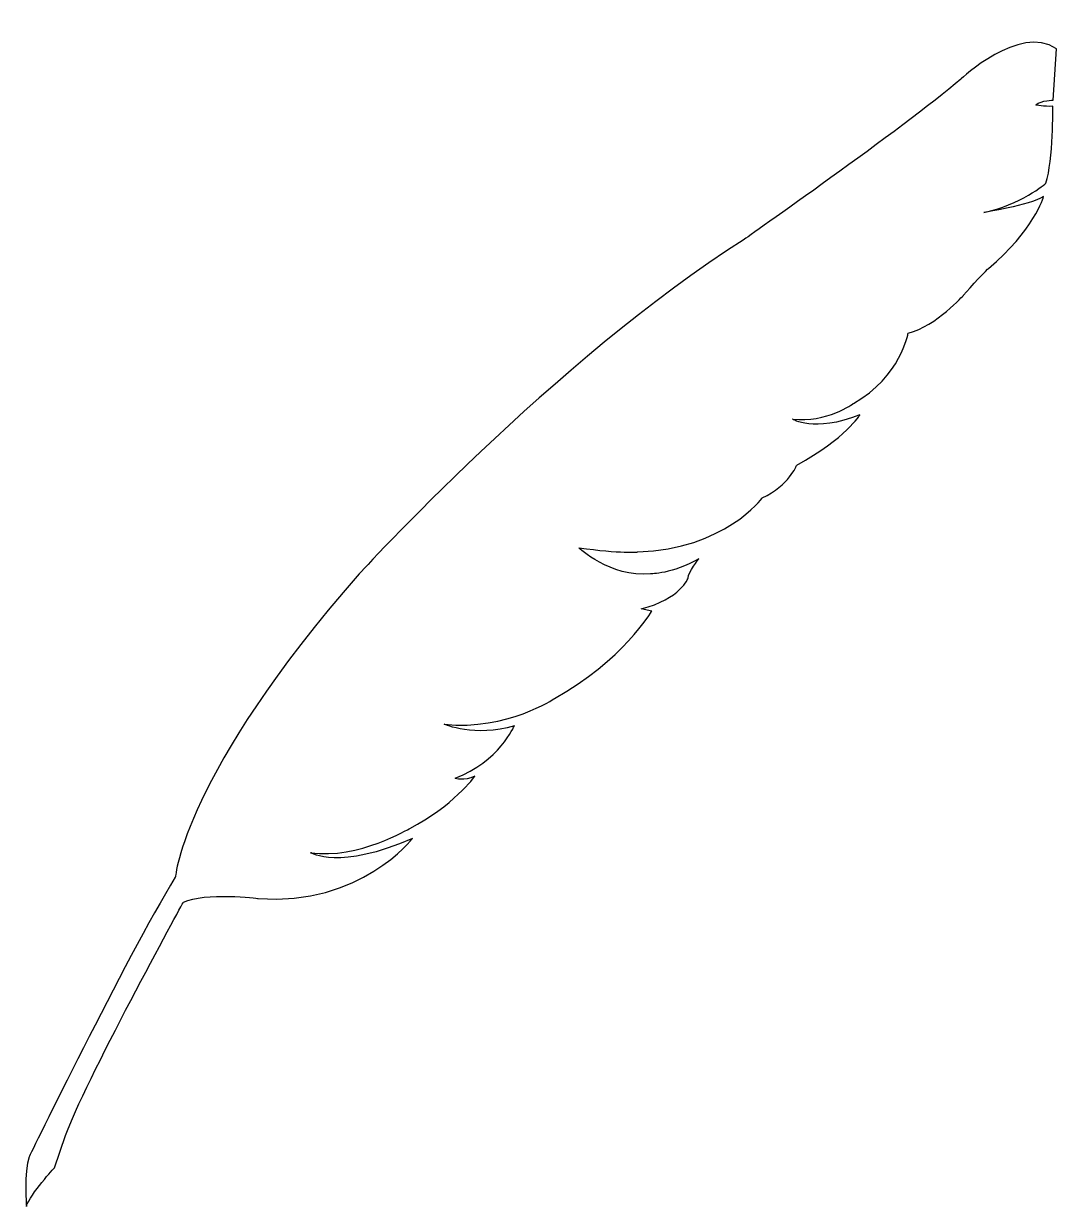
# Model space of a CAD drawing. Header units: centimetres. Extents: x -7.1 to 7.1, y -8 to 8.2.
import ezdxf

# ---------------------------------------------------------------- set-up
doc = ezdxf.new("R2010")
doc.units = ezdxf.units.CM
doc.header["$MEASUREMENT"] = 0
doc.layers.add('Camada 1', color=7, linetype='Continuous')

msp = doc.modelspace()

# ---------------------------------------------------------------- linework, layer by layer
at = {"layer": 'Camada 1'}
msp.add_open_spline([(-6.99781, -7.36306), (-6.99781, -7.36306), (-5.68042, -4.65484), (-4.99304, -3.52806), (-4.99304, -3.52806), (-4.99304, -3.52806), (-4.87885, -2.11426), (-2.47032, 0.63132), (-2.47032, 0.63132), (-2.47032, 0.63132), (0.21578, 3.57423), (2.8073, 5.21689), (2.8073, 5.21689), (2.8073, 5.21689), (4.99204, 6.74594), (5.77847, 7.41484), (5.77847, 7.41484), (5.77847, 7.41484), (6.58286, 8.17647), (7.08869, 7.83217), (7.08869, 7.83217), (7.08869, 7.83217), (7.0463, 7.12618), (7.0463, 7.12618), (7.0463, 7.12618), (7.0463, 7.12618), (6.88766, 7.13063), (6.80675, 7.06181), (6.80675, 7.06181), (6.80675, 7.06181), (6.92179, 7.0358), (7.03961, 7.04302), (7.03961, 7.04302), (7.03961, 7.04302), (7.04702, 6.30581), (6.946, 5.98749), (6.946, 5.98749), (6.946, 5.98749), (6.58648, 5.68171), (6.09338, 5.58763), (6.09338, 5.58763), (6.09338, 5.58763), (6.71187, 5.67997), (6.91457, 5.80591), (6.91457, 5.80591), (6.91457, 5.80591), (6.7758, 5.33162), (6.15699, 4.82079), (6.15699, 4.82079), (6.15699, 4.82079), (5.9013, 4.55682), (5.81771, 4.45479), (5.81771, 4.45479), (5.81771, 4.45479), (5.4488, 4.03257), (5.0555, 3.93041), (5.0555, 3.93041), (5.0555, 3.93041), (4.95721, 3.33565), (4.30824, 2.96958), (4.30824, 2.96958), (4.30824, 2.96958), (3.93478, 2.69841), (3.47038, 2.75262), (3.47038, 2.75262), (3.47038, 2.75262), (3.75639, 2.56212), (4.39592, 2.81181), (4.39592, 2.81181), (4.39592, 2.81181), (4.20275, 2.49259), (3.52811, 2.12016), (3.52811, 2.12016), (3.52811, 2.12016), (3.42214, 1.84412), (3.05673, 1.67272), (3.05673, 1.67272), (3.05673, 1.67272), (2.53955, 0.96954), (1.34792, 0.93186), (1.34792, 0.93186), (1.34792, 0.93186), (1.12003, 0.90842), (0.54054, 0.98869), (0.54054, 0.98869), (0.54054, 0.98869), (0.96771, 0.5775), (1.52463, 0.63298), (1.52463, 0.63298), (1.52463, 0.63298), (1.82536, 0.62541), (2.1858, 0.83909), (2.1858, 0.83909), (2.1858, 0.83909), (2.0366, 0.65023), (2.03885, 0.57472), (2.03885, 0.57472), (2.03885, 0.57472), (1.94053, 0.28971), (1.3935, 0.14972), (1.3935, 0.14972), (1.3935, 0.14972), (1.5418, 0.12099), (1.5418, 0.12099), (1.5418, 0.12099), (1.5418, 0.12099), (1.13476, -0.56603), (0.20624, -1.07694), (0.20624, -1.07694), (0.20624, -1.07694), (-0.44045, -1.51858), (-1.30405, -1.43209), (-1.30405, -1.43209), (-1.30405, -1.43209), (-0.88368, -1.61672), (-0.34295, -1.45114), (-0.34295, -1.45114), (-0.34295, -1.45114), (-0.55859, -1.94427), (-1.15456, -2.17237), (-1.15456, -2.17237), (-1.15456, -2.17237), (-1.04084, -2.21507), (-0.88442, -2.14398), (-0.88442, -2.14398), (-0.88442, -2.14398), (-1.19443, -2.56258), (-1.77919, -2.85857), (-1.77919, -2.85857), (-1.77919, -2.85857), (-2.48346, -3.28717), (-3.13708, -3.19253), (-3.13708, -3.19253), (-3.13708, -3.19253), (-2.73872, -3.44232), (-1.74003, -2.99568), (-1.74003, -2.99568), (-1.74003, -2.99568), (-2.45131, -3.92598), (-3.85744, -3.82073), (-3.85744, -3.82073), (-3.85744, -3.82073), (-4.58658, -3.72842), (-4.88278, -3.87187), (-4.88278, -3.87187), (-4.88278, -3.87187), (-6.26695, -6.39682), (-6.49735, -7.07293), (-6.49735, -7.07293), (-6.49735, -7.07293), (-6.65004, -7.51261), (-6.65004, -7.51261), (-6.65004, -7.51261), (-6.65004, -7.51261), (-6.98032, -7.87096), (-7.03601, -8.04225), (-7.03601, -8.04225), (-7.03591, -8.04217), (-7.07282, -7.56629), (-6.99781, -7.36306)], degree=3, knots=[0, 0, 0, 0, 0.02439024, 0.02439024, 0.02439024, 0.02439024, 0.04878049, 0.04878049, 0.04878049, 0.04878049, 0.07317073, 0.07317073, 0.07317073, 0.07317073, 0.09756098, 0.09756098, 0.09756098, 0.09756098, 0.12195122, 0.12195122, 0.12195122, 0.12195122, 0.14634146, 0.14634146, 0.14634146, 0.14634146, 0.17073171, 0.17073171, 0.17073171, 0.17073171, 0.19512195, 0.19512195, 0.19512195, 0.19512195, 0.2195122, 0.2195122, 0.2195122, 0.2195122, 0.24390244, 0.24390244, 0.24390244, 0.24390244, 0.26829268, 0.26829268, 0.26829268, 0.26829268, 0.29268293, 0.29268293, 0.29268293, 0.29268293, 0.31707317, 0.31707317, 0.31707317, 0.31707317, 0.34146341, 0.34146341, 0.34146341, 0.34146341, 0.36585366, 0.36585366, 0.36585366, 0.36585366, 0.3902439, 0.3902439, 0.3902439, 0.3902439, 0.41463415, 0.41463415, 0.41463415, 0.41463415, 0.43902439, 0.43902439, 0.43902439, 0.43902439, 0.46341463, 0.46341463, 0.46341463, 0.46341463, 0.48780488, 0.48780488, 0.48780488, 0.48780488, 0.51219512, 0.51219512, 0.51219512, 0.51219512, 0.53658537, 0.53658537, 0.53658537, 0.53658537, 0.56097561, 0.56097561, 0.56097561, 0.56097561, 0.58536585, 0.58536585, 0.58536585, 0.58536585, 0.6097561, 0.6097561, 0.6097561, 0.6097561, 0.63414634, 0.63414634, 0.63414634, 0.63414634, 0.65853659, 0.65853659, 0.65853659, 0.65853659, 0.68292683, 0.68292683, 0.68292683, 0.68292683, 0.70731707, 0.70731707, 0.70731707, 0.70731707, 0.73170732, 0.73170732, 0.73170732, 0.73170732, 0.75609756, 0.75609756, 0.75609756, 0.75609756, 0.7804878, 0.7804878, 0.7804878, 0.7804878, 0.80487805, 0.80487805, 0.80487805, 0.80487805, 0.82926829, 0.82926829, 0.82926829, 0.82926829, 0.85365854, 0.85365854, 0.85365854, 0.85365854, 0.87804878, 0.87804878, 0.87804878, 0.87804878, 0.90243902, 0.90243902, 0.90243902, 0.90243902, 0.92682927, 0.92682927, 0.92682927, 0.92682927, 0.95121951, 0.95121951, 0.95121951, 0.95121951, 1, 1, 1, 1], dxfattribs=at)

doc.saveas('drawing.dxf')
